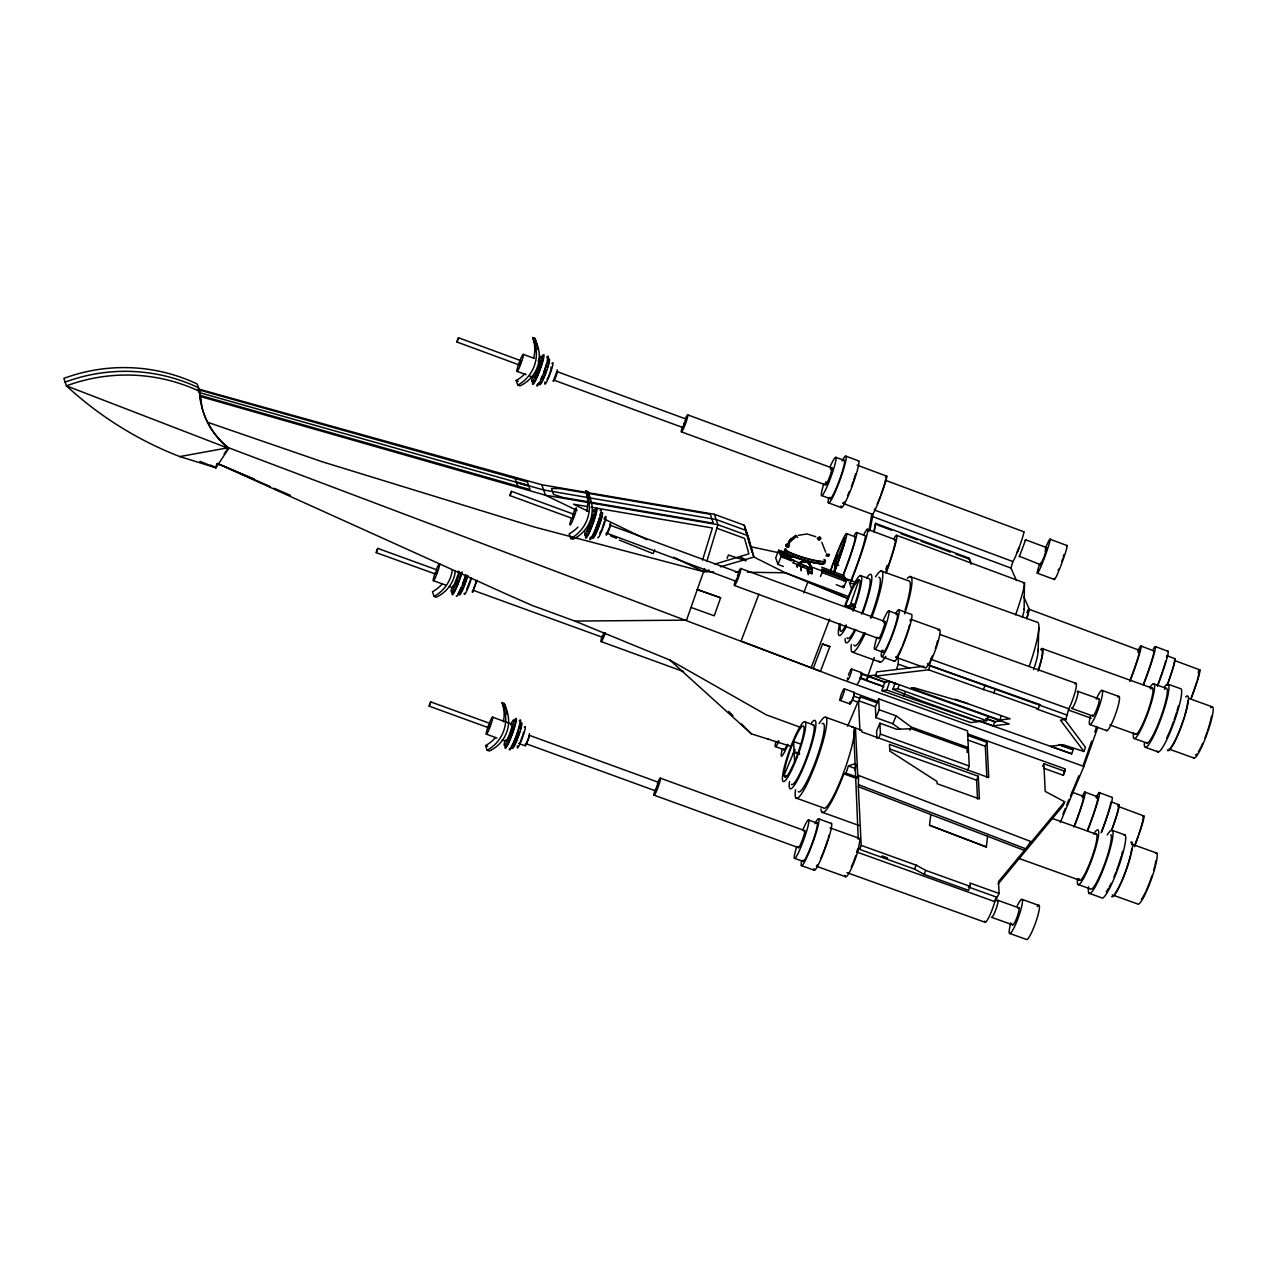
<?xml version="1.0" encoding="UTF-8"?>
<svg xmlns="http://www.w3.org/2000/svg" width="1277" height="1277" viewBox="0 0 1277 1277"><rect width="100%" height="100%" fill="white"/><g stroke="black" fill="none" stroke-linecap="round" stroke-linejoin="round"><path stroke-width="1.5" d="M1024.122 609.337L1024.441 582.871L896.933 535.43M435.824 574.171L376.268 552.67L376.938 550.052L377.784 548.392L437.229 569.989L435.665 574.219L435.984 572.766M572.511 518.494L509.986 495.604L510.88 492.475L511.518 491.342L573.932 514.312L572.415 518.015M588.074 530.673L588.25 531.663L590.804 527.13M594.555 515.589L594.38 514.599M606.655 533.148L736.063 581.258L737.771 577.938L739.128 572.719L609.799 525.118L609.767 526.252M1038.105 651.366L1038.808 627.677M836.259 561.194L834.663 565.424L845.007 539.485M1025.08 540.49L1025.67 539.82L1046.917 547.721L1044.043 557.139L1040.5 564.673L1019.269 556.229M1025.67 539.82L1019.254 556.756M1040.5 564.673L1040.771 563.077M787.143 545.135L786.776 544.178L786.249 544.944M787.733 546.029C787.717 550.243 790.958 543.491 788.228 544.72M793.256 753.574L794.885 749.487L784.094 775.267L787.797 776.592M828.007 556.245L828.518 555.256M1030.97 841.559L1024.393 850.402L987.584 836.275L986.339 847.034L929.544 825.261L930.789 814.487L858.32 786.696L858.623 775.458L1030.97 841.559L1030.204 843.379L1064.667 801.78L1045.209 791.421L1043.852 763.742L1064.986 771.34L1063.326 775.283L1043.947 768.323M533.483 375.709C534.361 379.812 541.496 361.088 539.038 361.04M488.676 727.778L429.216 706.165L429.647 704.329L430.748 701.919L490.256 723.532L488.676 727.778L489.506 724.857M541.049 364.296L541.576 361.63L539.868 361.008M552.909 380.881C553.564 383.962 558.927 369.915 557.075 369.867M505.915 739.575C506.825 744.188 512.316 727.108 512.173 724.282L492.651 717.179M835.589 562.534L837.01 554.026M868.887 531.344L871.792 513.929M870.004 530.178L873.165 513.562M873.915 531.982L875.543 523.331L969.051 558.129L971.414 563.428M874.234 531.184L875.543 523.331M829.06 555.399L829.06 554.186L828.214 556.469M453.032 585.505L452.984 587.771L459.209 571.665M470.543 579.008L470.734 578.034M472.458 590.724L472.426 592.432L477.103 580.349M604.34 521.383L602.169 528.47M828.661 555.351L828.693 554.346L828.103 555.479M858.256 838.989L853.754 731.944L855.43 728.002L861.767 730.284L861.847 731.96L988.717 777.565L986.977 742.352L967.599 735.376M786.009 545.183L786.409 546.875L787.239 544.672M216.771 463.95L215.909 467.749L179.786 456.575A362.828 357.321 -19 0 1 66.42 385.846L63.85 378.391A170.655 168.069 -19 0 1 197.153 383.978L199.723 391.432L202.005 407.491A76.428 72.741 27.7 0 0 228.711 448.466L215.909 467.749L199.882 461.364M1063.901 554.585L1063.214 557.187M1036.349 704.042L929.353 665.588L930.805 659.219A15.994 2.426 -70.2 0 0 932.322 656.043M1064.284 718.951L1085.418 747.205L1083.934 751.483L1060.453 720.1L1065.816 719.446L1068.753 708.799A15.994 2.426 -70.2 0 0 1075.489 690.538A15.994 2.426 -70.2 0 0 1074.915 683.881M512.859 730.061L513.785 726.565M523.634 732.136L522.947 734.754M525.374 744.667L525.645 743.485M529.221 736.159L525.517 745.912L518.941 743.597M550.962 369.516L551.089 367.09M683.195 425.975L682.956 427.603L686.164 419.127L556.852 371.543L553.643 380.019L682.956 427.603M602.92 635.371L602.68 637.367L604.787 632.929M829.124 555.367L828.406 556.229M586.366 530.833C588.553 529.795 595.194 512.364 591.682 515.269M606.367 532.78C604.484 541.831 613.12 521.335 609.815 523.953M790.463 557.155L790.926 555.575L792.171 555.878L791.708 557.442L790.463 557.155L784.27 553.34L786.345 552.382M470.223 580.301L466.807 589.144M704.649 568.616L686.547 620.143L574.858 621.069L532.429 605.553L507.368 594.539L217.521 463.551L215.909 467.749L210.641 465.211M706.788 561.529L717.929 524.703L714.322 514.28L541.815 484.749L199.26 389.23M1016.556 580.636L1010.937 568.057L1012.9 561.545L874.266 509.954A15.994 1.117 -69.6 0 0 874.968 508.853M593.246 520.633L593.869 518.606L592.177 517.967M609.544 527.114L606.751 533.642M736.637 578.242L736.063 581.258M702.542 560.06L712.406 527.992L591.107 507.208M656.474 787.239L655.612 790.894L658.788 782.418L529.269 735.313M550.004 372.565L550.547 370.953M603.239 634.35L603.606 633.248M820.999 808.964A47.728 7.199 -70.2 0 0 843.858 773.862L845.997 773.128L848.439 765.945L855.367 763.55M854.664 770.127L856.5 764.747M572.687 517.073L573.932 514.312M858.942 579.854L850.785 603.398C847.912 612.625 849.907 600.557 854.169 604.628M883.78 686.771L859.485 678.087L860.842 677.911L862.326 673.633L868.663 675.916L866.413 680.29L867.402 677.433M896.534 683.929L889.766 681.487L884.817 682.078L867.897 676.012L874.298 657.543M979.188 720.819L993.283 725.879L1009.261 723.963L875.288 676.187L876.772 671.894L923.989 666.243M881.848 690.649L886.797 690.059L978.262 721.649L970.664 722.574L881.848 690.649L884.817 682.078M886.797 690.059L889.766 681.487M896.486 669.292L898.258 664.152L898.226 656.633M988.127 716.365L986.642 720.659L979.028 721.569L921.93 701.041L892.878 689.325L895.257 682.477M892.878 689.325L897.827 688.734L899.311 684.456M903.717 696.141L904.898 692.709M875.288 676.187L928.555 669.802L930.039 665.509L1039.749 704.537L1038.265 708.815L1036.748 709.006L1065.816 719.446M928.555 669.802L983.529 689.548L985.014 685.27M983.529 689.548L993.873 692.868L995.358 688.574M993.283 725.879L994.767 721.601L1001.87 720.755M967.822 703.595L914.077 687.744L911.028 688.111L999.827 720.036L1001.312 715.743M1061.857 561.241L1062.592 559.103M979.124 721.042L1071.69 753.845L1073.175 749.567L1059.08 744.491M1083.375 764.955L1091.643 741.155M1094.82 732.008L1096.72 726.517M720.611 597.796L697.37 589.575L720.611 597.796L714.226 615.801L691.065 607.437M1060.309 822.372L1083.886 766.455L1097.757 727.539M522.421 736.366L520.553 741.123M528.183 740.357L529.508 733.636M683.818 423.948L684.233 422.831M436.175 572.208L437.229 569.989M1083.886 766.455L840.889 679.125L741.091 641.038L758.921 594.108M829.683 619.042L811.15 667.775L228.471 447.716A75.79 72.821 31 0 1 207.592 422.256A74.497 71.592 31 0 1 199.93 396.397L545.407 495.189L717.929 524.703L747.859 535.654L753.909 557.059L785.291 572.766L846.396 598.051M822.611 643.831L813.21 668.557L820.457 671.319L829.874 646.593L822.532 644.007L829.874 646.593M803.744 592.799L807.942 581.865L848.423 598.61M510.529 736.606L511.359 734.451M656.873 786.121L657.288 785.036M520.186 362.045L519.34 364.983L520.952 360.737L458.539 337.767L457.374 340.177L456.943 342.013L519.34 364.983M538.128 372.756L538.974 370.601L537.282 369.979M548.759 375.853L549.397 374.241M727.108 558.384L728.449 555.016L746.199 560.874M783.95 552.159L778.778 550.195L775.714 557.873L777.98 564.418L783.328 566.445M777.98 564.418L781.029 556.724L778.778 550.195M781.029 556.724L791.373 560.667L791.852 559.502A26.594 3.512 21.7 0 1 780.375 552.287A26.594 3.512 21.7 0 1 785.738 552.047M793.751 560.22L793.256 562.838L809.522 569.957L810.272 568.073L791.852 559.502M793.256 562.838L794.007 560.938M799.705 566.222L800.456 564.338M820.441 576.502L822.564 571.186L809.666 566.27M843.554 580.668L844.736 577.699L844.033 575.672L821.67 567.148M836.259 584.722L843.714 587.564L846.092 581.61L845.39 579.566L821.159 570.356M971.095 564.226L969.051 558.129M737.42 576.039L738.266 574.075M654.702 549.812L653.122 553.643L619.393 540.091M1062.959 813.992L1065.226 808.549M1066.742 804.909L1069.009 799.466M1070.509 795.826L1078.842 775.857M877.922 701.648L853.69 692.661L853.85 696.141L852.19 700.083L858.527 702.366L859.916 730.236M847.657 726.23L857.681 702.51M858.527 702.366L860.123 696.747L877.028 702.813M900.365 729.343L892.815 723.74L875.91 717.658L875.368 706.756L878.704 698.886L967.503 730.795L968.333 747.572L967.008 750.732M875.91 717.658L879.23 709.773L878.704 698.886M967.583 769.967L969.243 766.024L968.413 749.248L911.331 728.72L896.821 729.279L879.901 723.197L876.565 731.082L876.932 738.345M858.623 775.458L857.857 777.278L855.43 728.002M878.768 738.042L880.428 734.099L879.901 723.197M892.815 723.74L896.151 715.854L879.23 709.773M857.745 848.614A15.994 2.41 -70.2 0 1 856.867 852.046L994.815 901.642L999.093 893.485L970.009 883.03L970.185 886.382L968.509 890.324L924.117 874.362L914.524 869.11L859.549 849.349L861.209 845.406L858.32 786.696M909.91 730.205L911.235 727.044L896.151 715.854M930.757 814.566L987.584 836.275M929.544 825.261L986.371 846.954M914.524 869.11L916.2 865.168L861.209 845.406M967.088 752.408L968.413 749.248M924.117 874.362L925.777 870.419L916.2 865.168M986.866 777.597L985.317 746.279L986.977 742.352M977.543 799.083L976.602 780.215L978.278 776.272L889.462 744.363L889.798 751.068L936.983 781.46L937.095 783.727L979.395 798.923L978.278 776.272M1042.734 766.376L1043.852 763.742M1064.667 801.78L1062.991 805.723L998.103 884.051M527.593 741.171L526.236 743.789L655.612 790.894M967.647 733.892L1064.858 768.834L1063.326 775.283M827.64 554.729L827.368 556.181M1045.033 551.153L1045.751 549.541M456.4 585.664L457.214 583.844L455.522 583.222M601.531 530.035L599.615 533.435M489.714 724.362L490.256 723.532M520.409 361.567L520.952 360.737M548.136 377.306L547.067 379.333M685.079 420.787L686.164 419.127M1058.09 570.324L1058.681 569.175M475.667 581.658L476.209 580.588M519.978 742.304L519.148 743.597M658.086 783.28L658.788 782.418M786.345 544.481C785.116 547.099 788.691 547.514 787.845 544.688M856.867 852.046L859.469 847.832L859.549 849.349M458.028 571.984L458.619 571.058M475.698 582.408L476.193 581.753L473.176 590.293L602.68 637.367M224.098 454.053L227.37 449.296M789.138 543.475L789.521 541.687L788.228 543.395L789.042 543.22M457.006 342.013L458.539 337.767M1024.393 850.402L998.502 881.641L999.093 893.485M376.268 552.67L377.784 548.392M509.986 495.604L511.518 491.342M826.873 553.564L826.139 556.038M895.624 656.889A20.464 2.251 -69.8 0 0 896.087 657.368L925.873 668.063L930.263 662.125A20.464 3.097 -70.2 0 0 938.866 638.803A20.464 3.097 -70.2 0 0 938.116 630.279M795.635 535.462L788.627 541.416A24.981 3.544 16.4 0 0 789.154 542.821L796.034 536.595A33.106 4.693 16.4 0 1 795.635 535.462L797.662 537.473M798.173 535.35L807.112 533.946L815.827 536.723M714.641 564.195L748.913 553.835L744.523 538.367L716.86 528.247M709.294 570.085L703.707 571.713L535.015 527.193L322.187 461.747L207.592 422.256M720.451 566.828L753.909 557.059L750.317 546.62L778.347 552.638M787.957 543.699L788.771 543.539M179.786 456.575L228.471 447.716M852.781 610.039A27.28 4.118 -70.2 0 0 859.357 579.918A27.28 4.118 -70.2 0 0 845.47 606.096L849.668 605.601L855.59 607.549M854.6 604.995L850.418 605.506L855.494 607.325M867.897 676.012L875.894 675.054M1039.749 704.537L1038.233 704.728L1067.301 715.168M999.827 720.036L1010.107 718.791L955.068 699.126M1073.175 749.567L1061.011 745.656M811.454 571.745L808.517 571.761L808.389 568.919L811.278 568.76M430.748 701.919L429.216 706.165M713.667 571.841L703.707 571.713L673.809 557.251M735.552 572.112L739.527 572.176M747.492 572.272L785.291 572.766L848.71 596.646M858.814 838.43L860.012 839.819L858.08 850.354A20.464 3.081 -70.2 0 1 849.987 871.329A20.464 3.081 -70.2 0 1 845.023 875.304M819.595 536.835C823.266 540.794 817.248 537.122 819.658 536.994M587.197 506.538L573.501 504.192L587.851 511.119M197.648 389.549L527.401 481.956L528.582 485.388L516.227 481.892L515.046 478.46M517.664 486.058L530.019 489.554L528.838 486.122L516.483 482.626L517.664 486.058L199.595 395.2M574.858 621.069L669.882 660.065L751.403 733.844L791.133 746.454M1083.934 751.483L1063.102 744.746L1050.54 746.247L1071.69 753.845M860.842 673.809L885.647 682.636M910.022 576.534L1036.892 622.122A47.728 7.215 -70.2 0 1 1029.31 666.147M881.05 570.931L908.538 580.812A43.179 6.529 -70.2 0 1 905.074 610.135M1167.625 684.041L1180.299 688.59A33.633 5.092 -70.2 0 1 1173.467 723.756A33.633 5.092 -70.2 0 1 1157.249 751.084M860.427 575.56L868.887 578.609A31.829 4.805 -70.2 0 1 861.544 614.205M1153.45 683.754L1166.14 688.319M1188.504 698.28L1212.065 706.756M1042.016 648.524L1151.966 688.048M911.682 619.616L939.233 629.513M1101.875 690.346L1118.78 696.428M939.696 634.382L1075.777 683.275M845.47 606.096L852.876 608.762M1077.756 691.304L1098.906 698.902M1071.818 708.448L1092.968 716.046M930.805 659.219L1068.753 708.799M1068.849 710.188L1091.212 718.233M1109.841 724.921L1135.939 734.307M1168.87 749.024L1194.25 758.155M1134.455 738.585L1147.145 743.15M1089.999 724.602L1106.904 730.683M993.873 692.868L1038.265 708.815M1145.661 747.428L1158.335 751.993M898.258 664.152L909.527 668.206M852.86 652.324L880.348 662.204M851.615 669.068L861.512 672.628M985.956 718.44L994.767 721.601M986.307 718.807L995.645 722.159M897.827 688.734L986.642 720.659M860.842 677.911L867.179 680.194M866.413 680.29L883.333 686.372M844.384 688.846A6.193 0.942 -70.2 0 1 841.639 698.375A6.193 0.942 -70.2 0 1 840.569 696.572A6.193 0.942 -70.2 0 1 844.384 688.846L854.281 692.405M853.85 696.141L860.203 698.423M858.447 700.69L875.368 706.756M967.695 739.958L985.317 746.279M840.011 700.355L849.907 703.914M911.235 727.044L968.333 747.572M880.428 734.099L969.243 766.024M826.091 717.387L853.579 727.267M889.654 748.96L976.602 780.215M1112.443 830.433L1125.133 834.982M805.212 721.92A31.829 4.805 -70.2 0 1 791.628 770.095A31.829 4.805 -70.2 0 1 785.435 762.816A31.829 4.805 -70.2 0 1 805.212 721.92L813.672 724.953M1131.358 843.969L1156.739 853.084M1051.849 818.27L1096.576 834.36M800.998 744.204L793.592 741.554L794.055 750.764M794.086 751.61L799.641 753.606M799.21 754.276L794.134 752.456L794.597 761.667M845.997 773.128L857.138 777.134M843.858 773.862L856.995 778.587M1017.929 858.064L1079.432 880.172M1112.315 894.874L1137.679 903.988A27.28 4.118 -70.2 0 0 1151.487 878.784A27.28 4.118 -70.2 0 0 1155.621 853.02M1077.836 884.402L1090.526 888.968A29.1 4.39 -70.2 0 0 1103.966 865.662A29.1 4.39 -70.2 0 0 1110.846 834.679M1088.946 893.214L1101.62 897.779A33.633 5.076 -70.2 0 0 1118.652 866.684A33.633 5.076 -70.2 0 0 1123.744 834.919M795.922 797.997L823.41 807.878A43.179 6.513 -70.2 0 0 845.278 767.956A43.179 6.513 -70.2 0 0 851.807 727.172M821.829 812.108L859.134 825.533M830.066 827.847L859.66 838.478M1022.191 899.423L1039.111 905.505M925.777 870.419L970.185 886.382M882.008 855.925L887.627 857.952M968.349 886.972L997.417 897.428M997.864 900.317L1019.014 907.915M1012.661 924.883L991.527 917.285A9.099 1.373 -70.2 0 0 996.507 907.755A9.099 1.373 -70.2 0 0 996.938 900.844M846.938 872.622L984.87 922.202M1009.484 933.359L1026.405 939.441A18.181 2.746 -70.2 0 0 1036.381 920.398A18.181 2.746 -70.2 0 0 1037.227 906.574M817.631 866.684L845.374 876.661M457.932 576.709L459.624 577.332M456.368 581.131L458.06 581.753M433.446 580.684L445.881 585.201M449.424 586.494L452.984 587.771M601.18 641.629L683.674 671.622M818.812 818.924L831.55 823.553M808.74 820.073L817.232 823.17M660.385 778.172L804.765 830.673M511.726 727.523L513.418 728.145M510.465 731.609L512.173 732.216M507.991 737.93L509.683 738.553M506.586 740.644L508.278 741.267M486.298 734.147L496.945 738.01M502.276 739.958L505.82 741.251M654.032 795.14L798.412 847.641M794.438 858.256L802.93 861.337M801.349 865.583L814.087 870.212M714.322 514.28L744.252 525.214L747.859 535.654M799.993 727.156L766.28 714.833L669.882 660.065M533.69 357.959A35.836 35.293 -19.2 0 0 532.732 337.511L534.84 338.293L536.452 342.938A32.899 32.388 -19.2 0 1 519.915 385.893L517.808 385.111L516.195 380.466A35.836 35.293 -19.2 0 0 525.023 373.634M846.028 456.224L858.735 460.917M532.732 337.511L534.345 342.156L536.452 342.938M835.94 457.342L844.416 460.47M523.362 354.383L534.329 358.422M539.804 360.433L541.512 361.056M687.776 414.897L831.934 467.941M539.724 362.109L541.416 362.732M538.798 365.605L540.49 366.228L539.788 368.367L538.08 367.744M535.59 374.065L537.282 374.688M534.808 375.661L536.516 376.284L535.861 377.401L534.153 376.779M516.946 371.336L526.076 374.688M529.732 376.045L533.387 377.385M681.359 431.834L825.517 484.877M516.195 380.466L518.302 381.248M821.494 495.476L829.986 498.589M828.374 502.835L841.096 507.512M586.654 511.359A35.836 35.293 -18.9 0 0 585.696 490.911L587.803 491.693L589.399 496.322A32.899 32.404 -18.9 0 1 572.846 539.277L570.739 538.511L569.159 533.866A35.836 35.293 -18.9 0 0 577.986 527.05M898.657 609.72L911.363 614.397A24.997 2.762 -69.8 0 1 905.074 640.08A24.997 2.762 -69.8 0 1 893.996 660.752M585.696 490.911L587.292 495.556L589.399 496.322M888.648 610.853L897.124 613.982M740.66 568.457L884.817 621.532M590.804 522.197L592.496 522.82M588.282 528.327L589.99 528.949M586.973 530.673L588.665 531.296M734.53 585.52L878.704 638.596M874.873 649.259L883.349 652.387M881.816 656.649L894.538 661.326M442.225 583.924A35.836 35.293 -19.2 0 1 432.44 591.778L434.068 596.439L436.175 597.205A32.899 32.388 -19.2 0 0 455.378 570.787M503.377 721.744A35.836 35.293 -18.9 0 0 502.1 702.653L504.207 703.435L505.804 708.065A32.899 32.404 -18.9 0 1 489.251 751.02L487.144 750.237L485.547 745.608A35.836 35.293 -18.9 0 0 495.332 737.755M502.1 702.653L503.697 707.298L505.804 708.065M485.547 745.608L487.654 746.375M857.027 465.099L886.781 476.177M1050.125 539.261L1067.125 545.582M885.216 480.216L1023.867 531.791M1037.291 573.15L1054.291 579.471M842.597 503.234L872.335 514.296L873.66 512.795A20.464 1.421 -69.6 0 0 883.796 487.527A20.464 1.421 -69.6 0 0 885.44 477.678M872.287 516.467L1010.937 568.057M877.06 524.815L891.729 530.274M900.892 533.69L917.397 539.82M921.068 541.193L950.391 552.111M955.898 554.154L968.732 558.927M867.706 529.396L895.337 539.676M856.803 532.573L865.295 535.749A36.363 2.538 -69.6 0 1 850.402 582.009M1155.477 646.625L1168.232 651.366M846.699 533.658L855.191 536.819M1141.127 646.114L1153.865 650.855M1175.127 658.756L1166.619 655.596A29.1 2.027 -69.6 0 1 1166.539 657.304M1199.981 669.946L1174.473 660.464A27.28 1.9 -69.6 0 1 1167.082 685.334M1029.007 609.225L1139.515 650.344M838.734 565.344L835.334 564.083L833.913 572.591A27.28 1.9 -69.6 0 0 844.943 537.745A27.28 1.9 -69.6 0 0 830.321 572.048M1099.178 792.57L1111.932 797.311A33.633 2.346 -69.6 0 1 1101.668 832.125M1084.875 792.075L1097.629 796.832M1112.075 802.211L1118.875 804.733M1143.761 815.923L1118.253 806.441A27.28 1.9 -69.6 0 1 1111.421 830.641M1072.265 792.219L1083.311 796.337M775.57 746.614L784.062 749.775M228.727 448.466L66.42 385.846A170.655 168.069 -19 0 1 199.723 391.432M780.375 552.287L785.722 554.33M821.973 569.031L844.736 577.699M822.292 569.973L826.666 571.633M821.861 572.399L846.092 581.61M843.458 577.683L856.484 582.695M854.632 584.563L849.476 582.583L851.759 589.32M848.439 765.945L855.718 768.738M859.086 784.892L1025.16 848.582M610.725 535.941L616.472 538.255M843.059 578.497L848.567 580.748M254.219 479.003L217.521 463.551L270.389 486.633M274.044 488.229L290.454 495.38M790.926 555.575L791.373 555.782A20.687 2.937 16.4 0 0 813.241 562.534A20.687 2.937 16.4 0 0 824.399 562.822M603.989 518.925L647.008 539.724M577.076 510.481L545.407 495.189L541.815 484.749M818.078 538.224C815.317 537.649 821.207 542.294 819.18 539.165M740.277 557.027L745.098 559.438M819.962 538.112L820.728 538.112M807.128 567.036A3.512 3.448 -19.1 0 1 807.287 570.516L808.293 574.778M800.807 569.478A3.512 3.448 -19.1 0 1 805.069 565.887A3.512 3.448 -19.1 0 1 807.415 570.851L808.133 571.521M728.736 711.481L732.982 715.679M741.49 724.059L751.403 733.844M821.813 542.342L825.708 552.191M1023.803 596.822L1029.422 609.4M843.012 585.52L843.714 587.564M826.331 570.691L826.985 572.575M811.486 573.245L808.596 573.405M748.817 539.213L745.72 530.274L752.44 551.999M752.121 551.84L746.055 530.434L716.237 519.531L543.603 489.969L198.621 392.374L198.446 387.697A170.655 168.069 -19 0 0 65.143 382.11M744.252 525.214L749.807 544.832M200.074 396.636L200.84 402.175M1064.858 768.834L1064.986 771.34M811.901 572.543L811.725 568.872A7.454 7.327 -19.1 0 0 800.296 563.125M811.885 574.123L811.597 568.457A7.454 7.327 -19.1 0 0 797.071 566.733M811.645 573.437L811.374 567.85A7.454 7.327 -19.1 0 0 799.945 562.119M1142.787 817.136A27.28 1.9 -69.6 0 1 1134.423 846.795M1153.291 649.099A33.633 2.346 -69.6 0 1 1154.216 653.553A33.633 2.346 -69.6 0 1 1143.553 684.68M541.959 357.736A13.632 1.516 -69.8 0 1 539.932 369.468A13.632 1.516 -69.8 0 1 533.387 381.392M538.128 361.168A13.632 1.516 -69.8 0 1 541.129 359.412A13.632 1.516 -69.8 0 1 534.281 378.311A13.632 1.516 -69.8 0 1 532.477 376.763M855.622 473.751A20.464 2.283 -69.8 0 1 853.722 479.913M853.164 481.557A20.464 2.283 -69.8 0 1 851.344 486.569M849.428 491.422A20.464 2.283 -69.8 0 1 847.529 495.779M844.32 501.877A20.464 2.283 -69.8 0 1 843.235 503.202M1110.735 802.132A29.1 2.027 -69.6 0 1 1110.383 804.51M1110.112 805.675A29.1 2.027 -69.6 0 1 1101.093 832.748M1117.838 806.026A29.1 2.027 -69.6 0 1 1111.597 830.561M1096.081 797.614A33.633 2.346 -69.6 0 1 1098.699 798.077A33.633 2.346 -69.6 0 1 1087.669 830.641M1142.58 819.116A23.864 1.66 -69.6 0 1 1138.653 834.551M1138.174 835.956A23.864 1.66 -69.6 0 1 1134.423 846.124M778.252 740.947A31.829 2.219 -69.6 0 1 776.735 741.745M1082.449 797.439A24.55 1.708 -69.6 0 1 1082.162 803.265A24.55 1.708 -69.6 0 1 1073.781 827.017M1096.592 798.125A29.1 2.027 -69.6 0 1 1087.669 829.747M1082.194 796.433A29.1 2.027 -69.6 0 1 1084.444 796.848A29.1 2.027 -69.6 0 1 1074.931 825.006M788.037 744.73A43.179 3.017 -69.6 0 1 782.354 749.088M1023.516 531.886A15.994 1.117 -69.6 0 1 1018.791 548.36L1017.306 552.175A15.994 1.117 -69.6 0 1 1012.565 561.625M520.33 359.635A9.099 1.006 -69.8 0 1 523.043 357.049A9.099 1.006 -69.8 0 1 517.536 370.984A9.099 1.006 -69.8 0 1 519.468 361.79M787.414 744.331A36.363 2.538 -69.6 0 1 783.615 749.072M778.906 741.171A36.363 2.538 -69.6 0 1 775.554 742.943M436.111 570.228A9.099 1.006 -70 0 1 439.543 565.376A9.099 1.006 -70 0 1 434.228 579.742A9.099 1.006 -70 0 1 435.281 572.447M1045.288 548.647A18.181 1.261 -69.6 0 1 1049.518 542.757A18.181 1.261 -69.6 0 1 1039.781 569.191A18.181 1.261 -69.6 0 1 1039.494 564.386M768.626 739.191A31.829 2.219 -69.6 0 1 768.227 738.585M605.378 632.769A9.099 1.006 -70 0 1 601.355 641.517A9.099 1.006 -70 0 1 602.265 635.611M471.484 578.018A11.365 1.261 -70 0 1 466.696 590.98A11.365 1.261 -70 0 1 464.301 593.151M467.238 576.486A11.365 1.261 -70 0 1 460.295 592.847M1198.273 673.25A23.864 1.66 -69.6 0 1 1197.347 679.907M1196.916 681.375A23.864 1.66 -69.6 0 1 1191.202 697.817M1023.42 583.126A47.728 3.32 -69.6 0 1 1015.614 614.86M1027.41 611.029A24.55 1.708 -69.6 0 1 1027.091 617.717M467.877 575.336A13.632 1.516 -70 0 1 462.13 590.884A13.632 1.516 -70 0 1 459.257 593.502M887.164 565.248A27.28 1.9 -69.6 0 1 885.743 569.638M1066.742 545.678A18.181 1.261 -69.6 0 1 1061.363 564.386A18.181 1.261 -69.6 0 1 1054.339 578.417M894.411 539.9A43.179 3.001 -69.6 0 1 886.142 572.048M863.619 534.999A43.179 3.001 -69.6 0 1 866.301 537.537A43.179 3.001 -69.6 0 1 851.328 581.003M465.323 576.981A15.915 1.772 -70 0 1 456.304 595.976M465.754 574.57A13.632 1.516 -70 0 1 462.497 584.243M461.22 587.388A13.632 1.516 -70 0 1 458.028 593.645M1138.046 650.536A29.1 2.027 -69.6 0 1 1140.217 651.414A29.1 2.027 -69.6 0 1 1129.858 681.455M1167.513 651.541A33.633 2.346 -69.6 0 1 1157.553 686.164M1026.884 612.593A22.731 1.58 -69.6 0 1 1026.596 618.77M1137.919 652.148A24.55 1.708 -69.6 0 1 1138.398 656.107A24.55 1.708 -69.6 0 1 1130.017 680.162M1023.627 609.464A22.731 1.58 -69.6 0 1 1022.35 617.19M843.778 460.502A20.464 2.283 -69.8 0 1 838.734 481.94A20.464 2.283 -69.8 0 1 829.827 497.328M830.114 571.633A31.829 2.219 -69.6 0 1 846.539 533.483A31.829 2.219 -69.6 0 1 834.232 572.671M854.521 536.978A31.829 2.219 -69.6 0 1 842.74 575.847M1198.209 671.957A27.28 1.9 -69.6 0 1 1191.329 698.168M885.169 481.142A15.994 1.117 -69.6 0 1 880.635 495.46M880.14 496.769A15.994 1.117 -69.6 0 1 879.151 499.339M878.656 500.568A15.994 1.117 -69.6 0 1 877.235 504M462.146 571.888A15.915 1.772 -70 0 1 455.426 590.038A15.915 1.772 -70 0 1 452.09 593.071M1153.259 650.999A29.1 2.027 -69.6 0 1 1143.298 684.472M1165.773 660.72A29.1 2.027 -69.6 0 1 1162.916 670.138M1162.389 671.75A29.1 2.027 -69.6 0 1 1157.393 685.701M829.747 467.637A20.464 2.283 -69.8 0 1 835.589 461.795A20.464 2.283 -69.8 0 1 824.527 491.916A20.464 2.283 -69.8 0 1 823.777 483.855M1174.505 658.916A29.1 2.027 -69.6 0 1 1167.226 685.302M546.795 357.321A15.915 1.772 -69.8 0 1 544.449 371.016A15.915 1.772 -69.8 0 1 536.803 384.936M685.589 418.202A9.099 1.006 -69.8 0 1 687.457 417.563A9.099 1.006 -69.8 0 1 682.541 430.541A9.099 1.006 -69.8 0 1 682.381 426.678M854.425 535.255A36.363 2.538 -69.6 0 1 855.111 541.256A36.363 2.538 -69.6 0 1 842.565 577.188M459.816 572.415A13.632 1.516 -70 0 1 453.495 589.112A13.632 1.516 -70 0 1 451.547 588.633M461.508 573.022A13.632 1.516 -70 0 1 455.761 588.569A13.632 1.516 -70 0 1 452.888 591.187M830.513 469.665A9.099 1.006 -69.8 0 1 831.471 471.181A9.099 1.006 -69.8 0 1 826.937 483.153A9.099 1.006 -69.8 0 1 825.964 481.652M893.82 538.942A47.728 3.32 -69.6 0 1 886.094 573.134M857.952 460.949A24.997 2.777 -69.8 0 1 851.791 487.144A24.997 2.777 -69.8 0 1 840.904 505.963M842.118 460.981A24.997 2.777 -69.8 0 1 845.166 463.567A24.997 2.777 -69.8 0 1 833.673 495.3A24.997 2.777 -69.8 0 1 828.613 498.238M548.312 360.066A13.632 1.516 -69.8 0 1 546.301 371.799A13.632 1.516 -69.8 0 1 539.74 383.738M548.312 361.295A11.365 1.261 -69.8 0 1 548.551 363.37M548.088 365.334A11.365 1.261 -69.8 0 1 547.402 367.728M546.508 370.426A11.365 1.261 -69.8 0 1 542.422 380.307M541.608 381.711A11.365 1.261 -69.8 0 1 541.001 382.446M551.935 363.594A11.365 1.261 -69.8 0 1 549.748 374.768A11.365 1.261 -69.8 0 1 544.992 381.935M534.84 338.293A32.899 32.388 -19.2 0 1 537.601 349.18M452.361 569.829A35.836 35.293 -19.2 0 1 434.068 596.439M534.345 342.156A35.836 35.293 -19.2 0 1 517.808 385.111M547.354 358.39A13.632 1.516 -69.8 0 1 547.21 360.896M546.668 363.243A13.632 1.516 -69.8 0 1 543.555 372.692M542.278 375.933A13.632 1.516 -69.8 0 1 541.017 378.838M538.878 382.908A13.632 1.516 -69.8 0 1 537.729 383.802M542.565 355.756A15.915 1.772 -69.8 0 1 539.485 371.399A15.915 1.772 -69.8 0 1 532.844 381.44M910.309 619.425A20.464 2.251 -69.8 0 1 910.262 621.181M909.432 625.283A20.464 2.251 -69.8 0 1 908.713 627.965M908.282 629.417A20.464 2.251 -69.8 0 1 902.456 645.651M901.817 647.152A20.464 2.251 -69.8 0 1 896.997 656.522M781.013 552.797A26.594 3.512 21.7 0 0 779.912 553.468A26.594 3.512 21.7 0 0 791.373 560.667M1164.209 687.297A33.633 5.092 -70.2 0 1 1161.783 716.429A33.633 5.092 -70.2 0 1 1144.304 743.517M592.704 511.662A13.632 1.5 -69.8 0 1 593.693 514.791A13.632 1.5 -69.8 0 1 587.244 532.014A13.632 1.5 -69.8 0 1 585.121 531.886M595.29 510.896A13.632 1.5 -69.8 0 1 592.464 524.336A13.632 1.5 -69.8 0 1 586.462 534.456M657.384 783.424A9.099 0.99 -70 0 1 660.289 779.848A9.099 0.99 -70 0 1 655.436 793.416A9.099 0.99 -70 0 1 655.037 789.968M803.999 831.279A9.099 0.99 -70 0 1 802.658 839.117A9.099 0.99 -70 0 1 798.348 847.082M1093.687 833.993A29.1 4.39 -70.2 0 1 1097.645 840.138A29.1 4.39 -70.2 0 1 1084.556 876.549A29.1 4.39 -70.2 0 1 1077.565 878.847M819.148 723.644A43.179 6.513 -70.2 0 1 825.405 731.817A43.179 6.513 -70.2 0 1 806.01 786.105A43.179 6.513 -70.2 0 1 795.523 789.745M1095.57 834.296A24.55 3.703 -70.2 0 1 1090.766 860.49A24.55 3.703 -70.2 0 1 1079.001 878.544M995.693 898.21A15.994 2.41 -70.2 0 1 989.228 916.567A15.994 2.41 -70.2 0 1 984.599 921.148M829.044 835.142A20.464 2.235 -70 0 1 828.246 837.967M827.799 839.468A20.464 2.235 -70 0 1 823.154 852.621M822.532 854.201A20.464 2.235 -70 0 1 820.648 858.559M817.488 864.673A20.464 2.235 -70 0 1 816.402 865.998M1131.614 849.173A27.28 4.118 -70.2 0 1 1130.736 853.962M1130.416 855.335A27.28 4.118 -70.2 0 1 1115.124 893.261M812.364 724.873A31.829 4.805 -70.2 0 1 807.543 754.93A31.829 4.805 -70.2 0 1 791.437 784.349M822.212 723.676A36.363 5.491 -70.2 0 1 816.721 758.011A36.363 5.491 -70.2 0 1 798.301 791.628M811.502 722.862A36.363 5.491 -70.2 0 1 806.633 759.448A36.363 5.491 -70.2 0 1 789.505 781.636M1018.072 908.442A9.099 1.373 -70.2 0 1 1017.274 916.471A9.099 1.373 -70.2 0 1 1012.501 924.277M1107.255 834.919A33.633 5.076 -70.2 0 1 1111.836 842.022A33.633 5.076 -70.2 0 1 1096.704 884.131A33.633 5.076 -70.2 0 1 1088.627 886.781M521.415 722.99A13.632 1.5 -70 0 1 518.063 737.308A13.632 1.5 -70 0 1 512.205 747.572M1155.765 860.826A23.864 3.608 -70.2 0 1 1154.999 865.024M1154.616 866.636A23.864 3.608 -70.2 0 1 1153.706 870.132M1151.95 875.814A23.864 3.608 -70.2 0 1 1146.108 890.819M1145.357 892.4A23.864 3.608 -70.2 0 1 1141.335 899.407M789.904 555.559A17.894 2.362 21.7 0 1 788.404 554.649M830.784 823.585A24.997 2.746 -70 0 1 824.655 849.828A24.997 2.746 -70 0 1 813.912 868.663M814.965 823.665A24.997 2.746 -70 0 1 817.95 826.283A24.997 2.746 -70 0 1 806.569 858.048A24.997 2.746 -70 0 1 801.605 860.985M1017.242 905.84A18.181 2.746 -70.2 0 1 1022.015 904.946A18.181 2.746 -70.2 0 1 1012.294 930.933A18.181 2.746 -70.2 0 1 1010.889 922.808M1122.531 851.36A29.1 4.39 -70.2 0 1 1121.733 854.489M1121.286 856.133A29.1 4.39 -70.2 0 1 1116.641 870.212M1115.986 871.983A29.1 4.39 -70.2 0 1 1113.911 877.107M1111.134 883.285A29.1 4.39 -70.2 0 1 1109.346 886.781M1108.5 888.297A29.1 4.39 -70.2 0 1 1106.217 891.809M1130.799 842.197A29.1 4.39 -70.2 0 1 1126.41 869.685A29.1 4.39 -70.2 0 1 1111.676 896.566M524.336 727.379A11.365 1.245 -70 0 1 522.149 738.585A11.365 1.245 -70 0 1 517.456 745.752M521.048 725.097A11.365 1.245 -70 0 1 520.473 729.151M519.771 731.561A11.365 1.245 -70 0 1 515.812 742.16M514.854 744.14A11.365 1.245 -70 0 1 514.04 745.545M846.156 624.884A27.28 4.118 -70.2 0 1 840.521 624.102M1117.79 697.098A18.181 2.746 -70.2 0 1 1115.89 713.189A18.181 2.746 -70.2 0 1 1106.329 730.205M1096.257 699.221A18.181 2.746 -70.2 0 1 1102.434 694.113A18.181 2.746 -70.2 0 1 1093.335 720.372A18.181 2.746 -70.2 0 1 1090.335 716.365M1098.412 699.253A9.099 1.373 -70.2 0 1 1097.055 708.416A9.099 1.373 -70.2 0 1 1092.601 714.992M1077.261 691.655A9.099 1.373 -70.2 0 1 1076.303 699.7A9.099 1.373 -70.2 0 1 1071.531 708.192M802.626 830.369A20.464 2.235 -70 0 1 808.389 824.543A20.464 2.235 -70 0 1 797.423 854.696A20.464 2.235 -70 0 1 796.72 846.619M855.702 855.861A15.994 2.41 -70.2 0 1 851.28 866.987M489.65 722.431A9.099 0.99 -70 0 1 492.331 719.845A9.099 0.99 -70 0 1 486.872 733.796A9.099 0.99 -70 0 1 488.804 724.586M853.69 692.661A6.193 0.942 -70.2 0 1 853.85 695.71A6.193 0.942 -70.2 0 1 850.817 703.228A6.193 0.942 -70.2 0 1 850.115 701.488M885.855 656.314A43.179 6.529 -70.2 0 1 878.959 661.039M875.559 576.821A43.179 6.529 -70.2 0 1 882.646 577.795A43.179 6.529 -70.2 0 1 871.632 617.845M865.343 633.057A43.179 6.529 -70.2 0 1 851.376 644.438M895.895 613.279A24.997 2.762 -69.8 0 1 897.715 619.026A24.997 2.762 -69.8 0 1 885.871 650.616A24.997 2.762 -69.8 0 1 881.992 650.376M816.594 823.186A20.464 2.235 -70 0 1 811.581 844.672A20.464 2.235 -70 0 1 802.786 860.059M844.72 606.192A31.829 4.805 -70.2 0 1 860.937 575.656A31.829 4.805 -70.2 0 1 853.084 611.172M846.459 626.305A31.829 4.805 -70.2 0 1 839.484 624.309M854.92 629.338A31.829 4.805 -70.2 0 1 847.082 637.718M519.18 721.122A15.915 1.74 -70 0 1 516.834 734.85A15.915 1.74 -70 0 1 509.284 748.785M519.803 723.053A13.632 1.5 -70 0 1 515.94 736.526A13.632 1.5 -70 0 1 510.608 747.636M514.934 719.59A15.915 1.74 -70 0 1 511.869 735.249A15.915 1.74 -70 0 1 505.309 745.305M1150.625 688.957A24.55 3.703 -70.2 0 1 1148.055 710.682A24.55 3.703 -70.2 0 1 1135.141 733.636M907.436 578.305A47.728 7.215 -70.2 0 1 904.675 613.854M510.513 725.001A13.632 1.5 -70 0 1 513.482 723.261A13.632 1.5 -70 0 1 506.698 742.176A13.632 1.5 -70 0 1 504.926 740.628M1185.694 697.003A29.1 4.406 -70.2 0 1 1182.646 722.75A29.1 4.406 -70.2 0 1 1167.338 749.966M1178.288 706.085A29.1 4.406 -70.2 0 1 1176.979 710.938M1176.484 712.63A29.1 4.406 -70.2 0 1 1174.201 719.701M1173.563 721.489A29.1 4.406 -70.2 0 1 1166.715 737.93M1037.93 649.339A22.731 3.432 -70.2 0 1 1033.572 669.675M1041.425 650.248A22.731 3.432 -70.2 0 1 1038.44 669.34M1149.747 687.728A29.1 4.406 -70.2 0 1 1153.53 694.337A29.1 4.406 -70.2 0 1 1140.377 730.715A29.1 4.406 -70.2 0 1 1133.545 732.551M1210.58 707.761A27.28 4.118 -70.2 0 1 1207.723 731.897A27.28 4.118 -70.2 0 1 1193.372 757.421M1040.675 649.45A24.55 3.703 -70.2 0 1 1038.105 671.159M878.831 577.364A36.363 5.491 -70.2 0 1 870.435 618.052M864.21 632.626A36.363 5.491 -70.2 0 1 853.914 644.917M937.541 640.958A15.994 2.426 -70.2 0 1 936.552 644.566M936.153 645.843A15.994 2.426 -70.2 0 1 935.291 648.461M928.267 663.258A15.994 2.426 -70.2 0 1 927.389 663.864M866.684 577.842A36.363 5.491 -70.2 0 1 871.648 580.78A36.363 5.491 -70.2 0 1 862.645 613.231M855.75 629.593A36.363 5.491 -70.2 0 1 845.166 638.628M896.199 614.812A20.464 2.251 -69.8 0 1 891.969 635.004A20.464 2.251 -69.8 0 1 882.95 650.153M1187.77 700.802A27.28 4.118 -70.2 0 1 1184.497 716.158M1184.002 717.77A27.28 4.118 -70.2 0 1 1170.355 748.019M1211.49 716.205A23.864 3.608 -70.2 0 1 1207.643 730.508M1207.148 731.976A23.864 3.608 -70.2 0 1 1204.993 737.803M1202.726 743.278A23.864 3.608 -70.2 0 1 1201.21 746.534M1200.476 748.019A23.864 3.608 -70.2 0 1 1198.401 751.69M1196.661 754.053A23.864 3.608 -70.2 0 1 1195.368 754.93M882.902 621.069A20.464 2.251 -69.8 0 1 888.584 615.61A20.464 2.251 -69.8 0 1 877.459 645.715A20.464 2.251 -69.8 0 1 876.916 637.271M738.106 572.99A9.099 1.006 -69.8 0 1 740.692 570.244A9.099 1.006 -69.8 0 1 736.015 583.318A9.099 1.006 -69.8 0 1 735.041 581.514M515.046 720.675A13.632 1.5 -70 0 1 511.694 734.993A13.632 1.5 -70 0 1 505.836 745.257M1164.544 689.404A29.1 4.406 -70.2 0 1 1161.511 715.152A29.1 4.406 -70.2 0 1 1146.203 742.368M572.814 514.535A9.099 1.006 -69.8 0 1 576.358 509.284A9.099 1.006 -69.8 0 1 571.346 523.267A9.099 1.006 -69.8 0 1 571.234 518.957M883.812 622.825A9.099 1.006 -69.8 0 1 882.934 629.753A9.099 1.006 -69.8 0 1 878.512 637.606M600.19 510.417A15.915 1.756 -69.8 0 1 596.902 526.108A15.915 1.756 -69.8 0 1 589.894 537.904M594.922 510.465A15.915 1.756 -69.8 0 1 596.072 514.12A15.915 1.756 -69.8 0 1 588.537 534.233A15.915 1.756 -69.8 0 1 586.063 534.073M602.265 512.668A13.632 1.5 -69.8 0 1 598.195 528.343A13.632 1.5 -69.8 0 1 592.815 536.787M601.722 516.036A11.365 1.261 -69.8 0 1 597.572 529.205A11.365 1.261 -69.8 0 1 593.597 535.877M860.906 672.995A5.826 0.878 -70.2 0 1 860.65 677.369A5.826 0.878 -70.2 0 1 857.442 683.53M604.484 517.999A11.365 1.261 -69.8 0 1 603.877 525.262A11.365 1.261 -69.8 0 1 597.844 537.441M587.803 491.693A32.899 32.404 -18.9 0 1 590.245 499.77M587.292 495.556A35.836 35.293 -18.9 0 1 570.739 538.511M503.697 707.298A35.836 35.293 -18.9 0 1 487.144 750.237M600.413 513.37A13.632 1.5 -69.8 0 1 600.046 515.317M599.376 517.887A13.632 1.5 -69.8 0 1 594.172 532.126A13.632 1.5 -69.8 0 1 590.66 537.186M850.019 671.175A5.826 0.878 -70.2 0 1 851.631 670.473A5.826 0.878 -70.2 0 1 848.79 678.582A5.826 0.878 -70.2 0 1 847.673 677.864M848.407 675.23A5.826 0.878 -70.2 0 1 849.46 672.42M504.207 703.435A32.899 32.404 -18.9 0 1 506.969 714.322M824.288 562.79A20.576 2.921 16.4 0 1 803.137 559.917A20.576 2.921 16.4 0 1 785.211 551.105M823.857 561.609A21.102 2.985 16.4 0 1 803.185 559.757A21.102 2.985 16.4 0 1 786.52 550.451M824.415 559.725A21.102 2.985 16.4 0 1 806.378 558.624A21.102 2.985 16.4 0 1 785.339 548.839M824.112 559.406A20.687 2.937 16.4 0 1 806.425 558.32A20.687 2.937 16.4 0 1 785.802 548.727M791.708 557.442A19.442 2.762 16.4 0 1 785.818 553.021M786.84 553.101A19.442 2.762 16.4 0 1 785.93 552.095M810.065 566.477A6.465 6.369 -19.1 0 1 810.464 568.425M801.254 570.851A3.512 3.448 -19.1 0 1 802.275 566.046M808.868 564.211A6.465 6.369 -19.1 0 1 809.873 565.934M796.864 566.126A7.454 7.327 -19.1 0 1 798.029 563.875M797.215 567.148A7.454 7.327 -19.1 0 1 798.38 564.881M790.335 540.299L794.533 536.963L790.335 540.299M790.08 539.884L794.198 536.739L790.08 539.884M818.413 537.649L820.026 539.165L818.413 537.649M1018.791 548.36L1017.306 552.159L1018.791 548.36M559.933 488.548L551.504 488.516L553.564 494.47L563.013 497.487L713.38 523.235L710.299 514.28L559.933 488.548M791.979 767.445A27.28 4.118 -70.2 0 0 803.616 726.15A27.28 4.118 -70.2 0 0 786.68 761.22A27.28 4.118 -70.2 0 0 791.979 767.445"/></g></svg>
